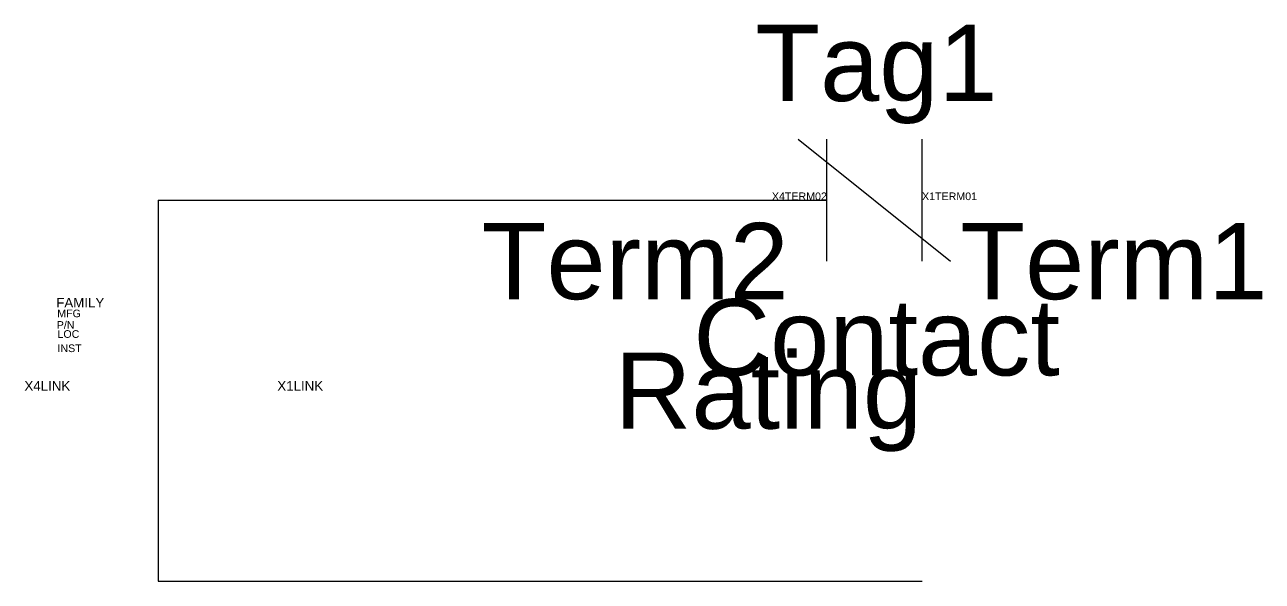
# Model space of a CAD drawing. Header units: inches. Extents: x -3.88 to 0.45, y -0.5 to 0.23.
# Drawn here: x -1.178 to 0.447, y -0.5 to 0.23 of the extents above; entities outside this region: 3.
import ezdxf
from ezdxf.enums import TextEntityAlignment as Align

# ---------------------------------------------------------------- set-up
doc = ezdxf.new("R2010")
doc.units = ezdxf.units.IN
doc.header["$MEASUREMENT"] = 0
doc.linetypes.add('ACAD_ISO02W100', pattern=[15, 12, -3])
doc.layers.add('WIRES', color=7, linetype='Continuous')
doc.styles.add('INERCONNECT TABLES', font='arial.ttf', dxfattribs={"height": 0.1})
doc.styles.add('WD', font='arial.ttf', dxfattribs={"height": 1})

msp = doc.modelspace()

# ---------------------------------------------------------------- linework, layer by layer
at = {"linetype": 'Continuous'}
for p, q in [((-0.1625, 0.08), (0.0375, -0.08)), ((-0.125, -0.08), (-0.125, 0.08)), ((0, -0.08), (0, 0.08))]:
    msp.add_line(p, q, dxfattribs=at)
for p, q in [((-1.003, 0), (-0.125, 0)), ((-1.003, -0.5), (0, -0.5))]:
    msp.add_line(p, q)
at = {"layer": 'WIRES', "linetype": 'ACAD_ISO02W100'}
msp.add_line((-1.003, 0), (-1.003, -0.5), dxfattribs=at)

# ---------------------------------------------------------------- texts
at = {"style": 'INERCONNECT TABLES', "flags": 8}
msp.add_attdef('Tag1', text='', height=0.1, dxfattribs=at).set_placement((-0.06, 0.13), align=Align.CENTER)
for tag, p in [('Desc1', (-3.5, 0)), ('Desc2', (-3.5, -0.15)), ('Desc3', (-3.5, -0.3))]:
    msp.add_attdef(tag, text='', height=0.1, dxfattribs=at).set_placement(p, align=Align.MIDDLE_RIGHT)
for tag, height, style, flags, p in [('X4TERM02', 0.01, 'WD', 9, (-0.125, 0)), ('Rating', 0.1, 'INERCONNECT TABLES', 8, (0, -0.3))]:
    msp.add_attdef(tag, text='', height=height, dxfattribs=dict(style=style, flags=flags)).set_placement(p, align=Align.RIGHT)
at = {"flags": 9}
for tag, p, s, height, style in [('X1TERM01', (0, 0), '', 0.01, 'WD'), ('FAMILY', (-1.137, -0.1408), 'CR', 0.0125, 'WD'), ('MFG', (-1.1357, -0.1537), '', 0.01, 'INERCONNECT TABLES'), ('P/N', (-1.1363, -0.1688), '', 0.01, 'INERCONNECT TABLES'), ('LOC', (-1.1354, -0.1807), '', 0.01, 'INERCONNECT TABLES'), ('INST', (-1.1354, -0.1994), '', 0.01, 'INERCONNECT TABLES')]:
    msp.add_attdef(tag, p, s, height=height, dxfattribs=dict(at, style=style))
at = {"linetype": 'Continuous', "style": 'INERCONNECT TABLES', "flags": 8}
msp.add_attdef('Term2', text='', height=0.1, dxfattribs=at).set_placement((-0.175, -0.08), align=Align.MIDDLE_RIGHT)
msp.add_attdef('Term1', text='', height=0.1, dxfattribs=at).set_placement((0.05, -0.08), align=Align.MIDDLE_LEFT)
at = {"style": 'INERCONNECT TABLES', "flags": 8}
msp.add_attdef('Contact', text='NC', height=0.1, dxfattribs=at).set_placement((-0.0597, -0.13), align=Align.TOP_CENTER)
at = {"color": 7, "style": 'WD', "flags": 9}
msp.add_attdef('X4LINK', (-1.1788, -0.25), '', height=0.0125, dxfattribs=at)
at = {"color": 7, "style": 'WD'}
msp.add_attdef('X1LINK', (-0.8467, -0.25), '', height=0.0125, dxfattribs=at)

doc.saveas('drawing.dxf')
